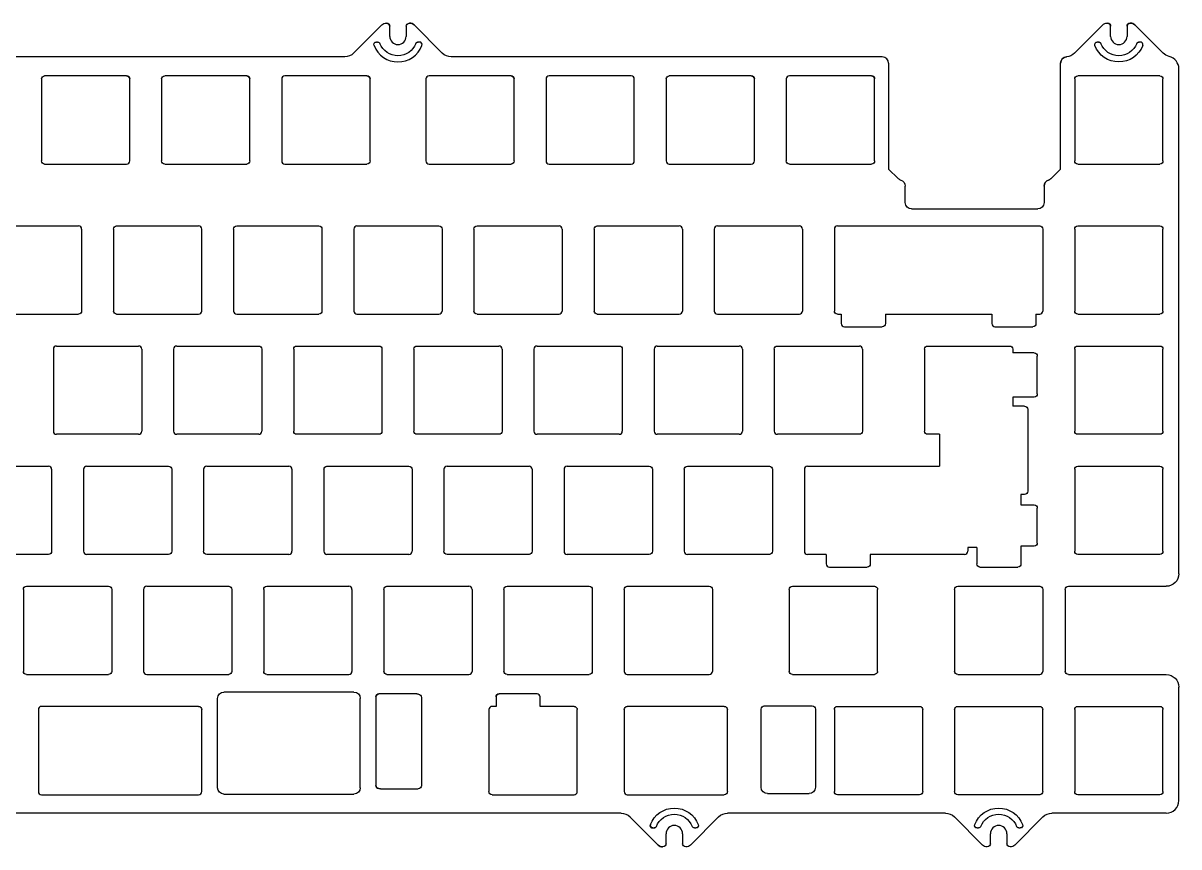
# Model space of a CAD drawing. Header units: millimetres. Extents: x 0 to 305, y -125 to 6.
# Drawn here: x 121.8 to 305, y -124.9 to 5.8 of the extents above; entities that cross this region are included whole.
import ezdxf

# ---------------------------------------------------------------- set-up
doc = ezdxf.new("R2010")
doc.units = ezdxf.units.MM
doc.header["$MEASUREMENT"] = 0

msp = doc.modelspace()

# ---------------------------------------------------------------- linework, layer by layer
at = {"color": 2, "true_color": 0xf1eb1f, "extrusion": (0, 0, -1)}
for p, q in [((179.36, 5.78, 0.5), (179.41, 5.78, 0.5)), ((183.01, 5.78, 0.5), (183.06, 5.78, 0.5)), ((293.66, 5.78, 0.5), (293.71, 5.78, 0.5)), ((178.65, 5.49, 0.5), (174.18, 1.01, 0.5)), ((179.91, 3.68, 0.5), (179.91, 5.28, 0.5)), ((188.23, 1.01, 0.5), (183.76, 5.49, 0.5)), ((292.95, 5.49, 0.5), (288.48, 1.01, 0.5)), ((177.9, 2.78, 0.5), (177.87, 2.78, 0.5)), ((177.99, 2.78, 0.5), (177.9, 2.78, 0.5)), ((184.63, 2.78, 0.5), (184.43, 2.78, 0.5)), ((292.17, 2.78, 0.5), (292.09, 2.78, 0.5)), ((292.29, 2.78, 0.5), (292.2, 2.78, 0.5)), ((298.93, 2.78, 0.5), (298.73, 2.78, 0.5)), ((286.28, -17.36, 0.5), (286.28, -0.56, 0.5)), ((143.73, -3.07, 0.5), (143.73, -16.07, 0.5)), ((157.73, -16.07, 0.5), (157.73, -3.07, 0.5)), ((176.28, -2.57, 0.5), (163.28, -2.57, 0.5)), ((176.78, -16.07, 0.5), (176.78, -3.07, 0.5)), ((185.64, -3.07, 0.5), (185.64, -16.07, 0.5)), ((199.14, -2.57, 0.5), (186.14, -2.57, 0.5)), ((199.64, -16.07, 0.5), (199.64, -3.07, 0.5)), ((204.69, -3.07, 0.5), (204.69, -16.07, 0.5)), ((223.74, -3.07, 0.5), (223.74, -16.07, 0.5)), ((237.74, -16.07, 0.5), (237.74, -3.07, 0.5)), ((242.79, -3.07, 0.5), (242.79, -16.07, 0.5)), ((256.29, -2.57, 0.5), (243.29, -2.57, 0.5)), ((288.51, -3.07, 0.5), (288.51, -16.07, 0.5)), ((125.18, -16.57, 0.5), (138.18, -16.57, 0.5)), ((144.23, -16.57, 0.5), (157.23, -16.57, 0.5)), ((163.28, -16.57, 0.5), (176.28, -16.57, 0.5)), ((186.14, -16.57, 0.5), (199.14, -16.57, 0.5)), ((284.78, -18.86, 0.5), (286.28, -17.36, 0.5)), ((289.01, -16.57, 0.5), (302.01, -16.57, 0.5)), ((261.65, -22.68, 0.5), (261.65, -20.07, 0.5)), ((283.65, -20.07, 0.5), (283.65, -22.68, 0.5)), ((262.65, -23.68, 0.5), (282.65, -23.68, 0.5)), ((117.56, -26.38, 0.5), (130.56, -26.38, 0.5)), ((136.11, -26.88, 0.5), (136.11, -39.88, 0.5)), ((150.11, -39.88, 0.5), (150.11, -26.88, 0.5)), ((155.16, -26.88, 0.5), (155.16, -39.88, 0.5)), ((155.66, -26.38, 0.5), (168.66, -26.38, 0.5)), ((169.16, -26.88, 0.5), (169.16, -39.88, 0.5)), ((174.21, -26.88, 0.5), (174.21, -39.88, 0.5)), ((174.71, -26.38, 0.5), (187.71, -26.38, 0.5)), ((188.21, -26.88, 0.5), (188.21, -39.88, 0.5)), ((193.26, -26.88, 0.5), (193.26, -39.88, 0.5)), ((207.26, -26.88, 0.5), (207.26, -39.88, 0.5)), ((231.36, -26.88, 0.5), (231.36, -39.88, 0.5)), ((231.86, -26.38, 0.5), (244.86, -26.38, 0.5)), ((288.51, -26.88, 0.5), (288.51, -39.88, 0.5)), ((174.71, -40.38, 0.5), (187.71, -40.38, 0.5)), ((193.76, -40.38, 0.5), (206.76, -40.38, 0.5)), ((231.86, -40.38, 0.5), (244.86, -40.38, 0.5)), ((251.49, -40.38, 0.5), (251.49, -41.88, 0.5)), ((258.49, -40.38, 0.5), (258.49, -41.88, 0.5)), ((251.99, -42.38, 0.5), (257.99, -42.38, 0.5)), ((275.87, -42.38, 0.5), (281.87, -42.38, 0.5)), ((184.23, -45.43, 0.5), (197.23, -45.43, 0.5)), ((222.33, -45.43, 0.5), (235.33, -45.43, 0.5)), ((265.2, -45.43, 0.5), (278.2, -45.43, 0.5)), ((289.01, -45.43, 0.5), (302.01, -45.43, 0.5)), ((140.58, -45.93, 0.5), (140.58, -58.93, 0.5)), ((145.63, -45.93, 0.5), (145.63, -58.93, 0.5)), ((159.63, -45.93, 0.5), (159.63, -58.93, 0.5)), ((178.68, -45.93, 0.5), (178.68, -58.93, 0.5)), ((197.73, -45.93, 0.5), (197.73, -58.93, 0.5)), ((216.78, -45.93, 0.5), (216.78, -58.93, 0.5)), ((235.83, -45.93, 0.5), (235.83, -58.93, 0.5)), ((240.88, -45.93, 0.5), (240.88, -58.93, 0.5)), ((264.7, -45.93, 0.5), (264.7, -58.93, 0.5)), ((278.7, -45.93, 0.5), (278.7, -46.52, 0.5)), ((282.08, -46.52, 0.5), (278.7, -46.52, 0.5)), ((282.58, -53.02, 0.5), (282.58, -47.02, 0.5)), ((278.7, -53.52, 0.5), (278.7, -54.96, 0.5)), ((280.58, -54.96, 0.5), (278.7, -54.96, 0.5)), ((140.08, -59.43, 0.5), (127.08, -59.43, 0.5)), ((178.18, -59.43, 0.5), (165.18, -59.43, 0.5)), ((197.23, -59.43, 0.5), (184.23, -59.43, 0.5)), ((216.28, -59.43, 0.5), (203.28, -59.43, 0.5)), ((267.08, -59.43, 0.5), (265.2, -59.43, 0.5)), ((267.08, -59.43, 0.5), (267.08, -64.48, 0.5)), ((126.3, -64.98, 0.5), (126.3, -77.98, 0.5)), ((131.35, -64.98, 0.5), (131.35, -77.98, 0.5)), ((131.85, -64.48, 0.5), (144.85, -64.48, 0.5)), ((150.4, -64.98, 0.5), (150.4, -77.98, 0.5)), ((188.5, -64.98, 0.5), (188.5, -77.98, 0.5)), ((189, -64.48, 0.5), (202, -64.48, 0.5)), ((221.55, -64.98, 0.5), (221.55, -77.98, 0.5)), ((227.1, -64.48, 0.5), (240.1, -64.48, 0.5)), ((245.65, -64.98, 0.5), (245.65, -77.98, 0.5)), ((279.99, -68.96, 0.5), (279.99, -70.62, 0.5)), ((280.58, -68.96, 0.5), (279.99, -68.96, 0.5)), ((279.99, -70.62, 0.5), (282.08, -70.62, 0.5)), ((125.8, -78.48, 0.5), (112.8, -78.48, 0.5)), ((182.95, -78.48, 0.5), (169.95, -78.48, 0.5)), ((202, -78.48, 0.5), (189, -78.48, 0.5)), ((240.1, -78.48, 0.5), (227.1, -78.48, 0.5)), ((271.55, -77.4, 0.5), (271.55, -77.98, 0.5)), ((272.99, -77.4, 0.5), (272.99, -79.98, 0.5)), ((279.99, -77.18, 0.5), (279.99, -79.98, 0.5)), ((302.01, -78.48, 0.5), (289.01, -78.48, 0.5)), ((121.82, -84.03, 0.5), (121.82, -97.03, 0.5)), ((122.32, -83.53, 0.5), (135.32, -83.53, 0.5)), ((135.82, -84.03, 0.5), (135.82, -97.03, 0.5)), ((140.87, -84.03, 0.5), (140.87, -97.03, 0.5)), ((141.37, -83.53, 0.5), (154.37, -83.53, 0.5)), ((154.87, -84.03, 0.5), (154.87, -97.03, 0.5)), ((159.92, -84.03, 0.5), (159.92, -97.03, 0.5)), ((173.92, -84.03, 0.5), (173.92, -97.03, 0.5)), ((179.47, -83.53, 0.5), (192.47, -83.53, 0.5)), ((192.97, -84.03, 0.5), (192.97, -97.03, 0.5)), ((198.02, -84.03, 0.5), (198.02, -97.03, 0.5)), ((198.52, -83.53, 0.5), (211.52, -83.53, 0.5)), ((217.07, -84.03, 0.5), (217.07, -97.03, 0.5)), ((217.57, -83.53, 0.5), (230.57, -83.53, 0.5)), ((231.07, -84.03, 0.5), (231.07, -97.03, 0.5)), ((243.26, -84.03, 0.5), (243.26, -97.03, 0.5)), ((243.76, -83.53, 0.5), (256.76, -83.53, 0.5)), ((269.96, -83.53, 0.5), (282.96, -83.53, 0.5)), ((287.01, -84.03, 0.5), (287.01, -97.03, 0.5)), ((122.32, -97.53, 0.5), (135.32, -97.53, 0.5)), ((141.37, -97.53, 0.5), (154.37, -97.53, 0.5)), ((217.57, -97.53, 0.5), (230.57, -97.53, 0.5)), ((203.26, -100.58, 0.5), (197.26, -100.58, 0.5)), ((305.03, -117.51, 0.5), (305.03, -99.53, 0.5)), ((203.76, -102.58, 0.5), (203.76, -101.08, 0.5)), ((209.14, -102.58, 0.5), (203.76, -102.58, 0.5)), ((232.95, -102.58, 0.5), (217.57, -102.58, 0.5)), ((289.01, -102.58, 0.5), (302.01, -102.58, 0.5)), ((209.64, -116.08, 0.5), (209.64, -103.08, 0.5)), ((217.07, -103.08, 0.5), (217.07, -116.08, 0.5)), ((233.45, -116.08, 0.5), (233.45, -103.08, 0.5)), ((247.41, -103.01, 0.5), (247.41, -115.41, 0.5)), ((250.41, -103.08, 0.5), (250.41, -116.08, 0.5)), ((264.41, -116.08, 0.5), (264.41, -103.08, 0.5)), ((269.46, -103.08, 0.5), (269.46, -116.08, 0.5)), ((288.51, -103.08, 0.5), (288.51, -116.08, 0.5)), ((302.51, -116.08, 0.5), (302.51, -103.08, 0.5)), ((178.43, -115.66, 0.5), (184.43, -115.66, 0.5)), ((196.14, -116.58, 0.5), (209.14, -116.58, 0.5)), ((217.57, -116.58, 0.5), (232.95, -116.58, 0.5)), ((239.8, -116.41, 0.5), (246.41, -116.41, 0.5)), ((268.02, -119.51, 0.5), (233.47, -119.51, 0.5)), ((279.01, -124.56, 0.5), (283.48, -120.09, 0.5)), ((303.03, -119.51, 0.5), (284.9, -119.51, 0.5)), ((221.61, -121.86, 0.5), (221.81, -121.86, 0.5)), ((228.25, -121.86, 0.5), (228.33, -121.86, 0.5)), ((228.33, -121.86, 0.5), (228.37, -121.86, 0.5)), ((277.76, -122.76, 0.5), (277.76, -124.36, 0.5)), ((279.68, -121.86, 0.5), (279.76, -121.86, 0.5)), ((223.23, -124.86, 0.5), (223.18, -124.86, 0.5)), ((226.88, -124.86, 0.5), (226.83, -124.86, 0.5)), ((274.66, -124.86, 0.5), (274.61, -124.86, 0.5)), ((278.31, -124.86, 0.5), (278.26, -124.86, 0.5))]:
    msp.add_line(p, q, dxfattribs=at)
at = {"color": 2, "true_color": 0xf1eb1f, "extrusion": (1.61143e-16, 1, -7.77156e-16)}
msp.add_line((297.31, 5.78, 0.5), (297.36, 5.78, 0.5), dxfattribs=at)
at = {"color": 2, "true_color": 0xf1eb1f, "extrusion": (-1, 1.61143e-16, 5.99035e-16)}
for p, q in [((182.51, 5.28, 0.5), (182.51, 3.68, 0.5)), ((296.81, 5.28, 0.5), (296.81, 3.68, 0.5))]:
    msp.add_line(p, q, dxfattribs=at)
at = {"color": 2, "true_color": 0xf1eb1f, "extrusion": (1, -1.61143e-16, -5.99035e-16)}
msp.add_line((294.21, 3.68, 0.5), (294.21, 5.28, 0.5), dxfattribs=at)
at = {"color": 2, "true_color": 0xf1eb1f, "extrusion": (0.707107, 0.707107, 6.63358e-15)}
msp.add_line((302.53, 1.01, 0.5), (298.06, 5.49, 0.5), dxfattribs=at)
at = {"color": 2, "true_color": 0xf1eb1f, "extrusion": (-4.92105e-11, -1, -3.16136e-14)}
msp.add_line((177.87, 2.78, 0.5), (177.79, 2.78, 0.5), dxfattribs=at)
at = {"color": 2, "true_color": 0xf1eb1f, "extrusion": (5.67806e-11, -1, -4.32987e-15)}
msp.add_line((292.2, 2.78, 0.5), (292.17, 2.78, 0.5), dxfattribs=at)
at = {"color": 2, "true_color": 0xf1eb1f, "extrusion": (3.79335e-31, 1, 0)}
for p, q in [((172.77, 0.43, 0.5), (109.64, 0.43, 0.5)), ((258.01, 0.43, 0.5), (189.65, 0.43, 0.5)), ((243.29, -16.57, 0.5), (256.29, -16.57, 0.5)), ((117.56, -40.38, 0.5), (130.56, -40.38, 0.5)), ((136.61, -40.38, 0.5), (149.61, -40.38, 0.5)), ((155.66, -40.38, 0.5), (168.66, -40.38, 0.5)), ((212.81, -40.38, 0.5), (225.81, -40.38, 0.5)), ((250.91, -40.38, 0.5), (251.49, -40.38, 0.5)), ((258.49, -40.38, 0.5), (275.37, -40.38, 0.5)), ((282.37, -40.38, 0.5), (282.96, -40.38, 0.5)), ((289.01, -40.38, 0.5), (302.01, -40.38, 0.5)), ((282.08, -53.52, 0.5), (278.7, -53.52, 0.5)), ((159.13, -59.43, 0.5), (146.13, -59.43, 0.5)), ((235.33, -59.43, 0.5), (222.33, -59.43, 0.5)), ((254.38, -59.43, 0.5), (241.38, -59.43, 0.5)), ((302.01, -59.43, 0.5), (289.01, -59.43, 0.5)), ((144.85, -78.48, 0.5), (131.85, -78.48, 0.5)), ((163.9, -78.48, 0.5), (150.9, -78.48, 0.5)), ((221.05, -78.48, 0.5), (208.05, -78.48, 0.5)), ((249.11, -78.48, 0.5), (246.15, -78.48, 0.5)), ((271.05, -78.48, 0.5), (256.11, -78.48, 0.5)), ((272.99, -77.4, 0.5), (271.55, -77.4, 0.5)), ((282.08, -77.18, 0.5), (279.99, -77.18, 0.5)), ((249.61, -80.48, 0.5), (255.61, -80.48, 0.5)), ((273.49, -80.48, 0.5), (279.49, -80.48, 0.5)), ((160.42, -97.53, 0.5), (173.42, -97.53, 0.5)), ((179.47, -97.53, 0.5), (192.47, -97.53, 0.5)), ((198.52, -97.53, 0.5), (211.52, -97.53, 0.5)), ((243.76, -97.53, 0.5), (256.76, -97.53, 0.5)), ((269.96, -97.53, 0.5), (282.96, -97.53, 0.5)), ((287.51, -97.53, 0.5), (303.03, -97.53, 0.5)), ((153.61, -116.49, 0.5), (174.23, -116.49, 0.5)), ((263.91, -116.58, 0.5), (250.91, -116.58, 0.5)), ((282.96, -116.58, 0.5), (269.96, -116.58, 0.5)), ((302.01, -116.58, 0.5), (289.01, -116.58, 0.5))]:
    msp.add_line(p, q, dxfattribs=at)
at = {"color": 2, "true_color": 0xf1eb1f, "extrusion": (1, -3.79335e-31, 0)}
for p, q in [((259.01, -0.57, 0.5), (259.01, -17.36, 0.5)), ((305.03, -81.53, 0.5), (305.03, -1.47, 0.5)), ((124.68, -3.07, 0.5), (124.68, -16.07, 0.5)), ((162.78, -3.07, 0.5), (162.78, -16.07, 0.5)), ((212.31, -26.88, 0.5), (212.31, -39.88, 0.5)), ((250.41, -26.88, 0.5), (250.41, -39.88, 0.5)), ((275.37, -40.38, 0.5), (275.37, -41.88, 0.5)), ((126.58, -45.93, 0.5), (126.58, -58.93, 0.5)), ((164.68, -45.93, 0.5), (164.68, -58.93, 0.5)), ((183.73, -45.93, 0.5), (183.73, -58.93, 0.5)), ((202.78, -45.93, 0.5), (202.78, -58.93, 0.5)), ((221.83, -45.93, 0.5), (221.83, -58.93, 0.5)), ((288.51, -45.93, 0.5), (288.51, -58.93, 0.5)), ((169.45, -64.98, 0.5), (169.45, -77.98, 0.5)), ((207.55, -64.98, 0.5), (207.55, -77.98, 0.5)), ((226.6, -64.98, 0.5), (226.6, -77.98, 0.5)), ((288.51, -64.98, 0.5), (288.51, -77.98, 0.5)), ((249.11, -78.48, 0.5), (249.11, -79.98, 0.5)), ((178.97, -84.03, 0.5), (178.97, -97.03, 0.5)), ((269.46, -84.03, 0.5), (269.46, -97.03, 0.5)), ((152.61, -115.49, 0.5), (152.61, -101.31, 0.5)), ((238.8, -115.41, 0.5), (238.8, -103.01, 0.5))]:
    msp.add_line(p, q, dxfattribs=at)
at = {"color": 2, "true_color": 0xf1eb1f, "extrusion": (-3.79335e-31, -1, 0)}
for p, q in [((138.18, -2.57, 0.5), (125.18, -2.57, 0.5)), ((157.23, -2.57, 0.5), (144.23, -2.57, 0.5)), ((218.19, -2.57, 0.5), (205.19, -2.57, 0.5)), ((237.24, -2.57, 0.5), (224.24, -2.57, 0.5)), ((302.01, -2.57, 0.5), (289.01, -2.57, 0.5)), ((136.61, -26.38, 0.5), (149.61, -26.38, 0.5)), ((193.76, -26.38, 0.5), (206.76, -26.38, 0.5)), ((212.81, -26.38, 0.5), (225.81, -26.38, 0.5)), ((250.91, -26.38, 0.5), (282.96, -26.38, 0.5)), ((289.01, -26.38, 0.5), (302.01, -26.38, 0.5)), ((127.08, -45.43, 0.5), (140.08, -45.43, 0.5)), ((146.13, -45.43, 0.5), (159.13, -45.43, 0.5)), ((165.18, -45.43, 0.5), (178.18, -45.43, 0.5)), ((203.28, -45.43, 0.5), (216.28, -45.43, 0.5)), ((241.38, -45.43, 0.5), (254.38, -45.43, 0.5)), ((112.8, -64.48, 0.5), (125.8, -64.48, 0.5)), ((150.9, -64.48, 0.5), (163.9, -64.48, 0.5)), ((169.95, -64.48, 0.5), (182.95, -64.48, 0.5)), ((208.05, -64.48, 0.5), (221.05, -64.48, 0.5)), ((246.15, -64.48, 0.5), (267.08, -64.48, 0.5)), ((289.01, -64.48, 0.5), (302.01, -64.48, 0.5)), ((160.42, -83.53, 0.5), (173.42, -83.53, 0.5)), ((287.51, -83.53, 0.5), (303.03, -83.53, 0.5)), ((174.23, -100.31, 0.5), (153.61, -100.31, 0.5)), ((250.91, -102.58, 0.5), (263.91, -102.58, 0.5)), ((269.96, -102.58, 0.5), (282.96, -102.58, 0.5)), ((216.59, -119.51, 0.5), (45.35, -119.51, 0.5))]:
    msp.add_line(p, q, dxfattribs=at)
at = {"color": 2, "true_color": 0xf1eb1f, "extrusion": (-1, 3.79335e-31, 0)}
for p, q in [((138.68, -16.07, 0.5), (138.68, -3.07, 0.5)), ((218.69, -16.07, 0.5), (218.69, -3.07, 0.5)), ((256.79, -16.07, 0.5), (256.79, -3.07, 0.5)), ((302.51, -16.07, 0.5), (302.51, -3.07, 0.5)), ((131.06, -26.88, 0.5), (131.06, -39.88, 0.5)), ((226.31, -26.88, 0.5), (226.31, -39.88, 0.5)), ((245.36, -26.88, 0.5), (245.36, -39.88, 0.5)), ((283.46, -26.88, 0.5), (283.46, -39.88, 0.5)), ((302.51, -39.88, 0.5), (302.51, -26.88, 0.5)), ((282.37, -40.38, 0.5), (282.37, -41.88, 0.5)), ((254.88, -45.93, 0.5), (254.88, -58.93, 0.5)), ((302.51, -58.93, 0.5), (302.51, -45.93, 0.5)), ((281.08, -55.46, 0.5), (281.08, -68.46, 0.5)), ((145.35, -64.98, 0.5), (145.35, -77.98, 0.5)), ((164.4, -64.98, 0.5), (164.4, -77.98, 0.5)), ((183.45, -64.98, 0.5), (183.45, -77.98, 0.5)), ((202.5, -64.98, 0.5), (202.5, -77.98, 0.5)), ((240.6, -64.98, 0.5), (240.6, -77.98, 0.5)), ((302.51, -77.98, 0.5), (302.51, -64.98, 0.5)), ((282.58, -76.68, 0.5), (282.58, -71.12, 0.5)), ((256.11, -78.48, 0.5), (256.11, -79.98, 0.5)), ((212.02, -84.03, 0.5), (212.02, -97.03, 0.5)), ((257.26, -97.03, 0.5), (257.26, -84.03, 0.5)), ((283.46, -84.03, 0.5), (283.46, -97.03, 0.5)), ((175.23, -115.49, 0.5), (175.23, -101.31, 0.5)), ((184.93, -101.16, 0.5), (184.93, -115.16, 0.5)), ((283.46, -116.08, 0.5), (283.46, -103.08, 0.5))]:
    msp.add_line(p, q, dxfattribs=at)
at = {"color": 2, "true_color": 0xf1eb1f, "extrusion": (2.73286e-15, 1, 0)}
for p, q in [((205.19, -16.57, 0.5), (218.19, -16.57, 0.5)), ((224.24, -16.57, 0.5), (237.24, -16.57, 0.5))]:
    msp.add_line(p, q, dxfattribs=at)
at = {"color": 2, "true_color": 0xf1eb1f, "extrusion": (0.707107, 0.707107, 0)}
msp.add_line((259.01, -17.36, 0.5), (260.51, -18.86, 0.5), dxfattribs=at)
at = {"color": 2, "true_color": 0xf1eb1f, "extrusion": (1.23192e-32, -1, 0)}
for p, q in [((184.2, -100.58, 0.5), (178.2, -100.58, 0.5)), ((149.61, -102.58, 0.5), (124.7, -102.58, 0.5)), ((196.76, -102.58, 0.5), (196.14, -102.58, 0.5)), ((239.3, -102.51, 0.5), (246.91, -102.51, 0.5))]:
    msp.add_line(p, q, dxfattribs=at)
at = {"color": 2, "true_color": 0xf1eb1f, "extrusion": (1, 1.23192e-32, 0)}
for p, q in [((177.7, -101.08, 0.5), (177.7, -115.08, 0.5)), ((196.76, -101.08, 0.5), (196.76, -102.58, 0.5)), ((124.2, -103.08, 0.5), (124.2, -116.08, 0.5)), ((195.64, -103.08, 0.5), (195.64, -116.08, 0.5))]:
    msp.add_line(p, q, dxfattribs=at)
at = {"color": 2, "true_color": 0xf1eb1f, "extrusion": (-1, -1.23192e-32, 0)}
msp.add_line((150.11, -116.08, 0.5), (150.11, -103.08, 0.5), dxfattribs=at)
at = {"color": 2, "true_color": 0xf1eb1f, "extrusion": (-1.23192e-32, 1, 0)}
msp.add_line((124.7, -116.58, 0.5), (149.61, -116.58, 0.5), dxfattribs=at)
at = {"color": 2, "true_color": 0xf1eb1f, "extrusion": (-0.707107, -0.707107, 8.58752e-15)}
for p, q in [((218, -120.09, 0.5), (222.47, -124.56, 0.5)), ((269.43, -120.09, 0.5), (273.9, -124.56, 0.5))]:
    msp.add_line(p, q, dxfattribs=at)
at = {"color": 2, "true_color": 0xf1eb1f, "extrusion": (0.707107, -0.707107, -7.59233e-15)}
msp.add_line((227.58, -124.56, 0.5), (232.05, -120.09, 0.5), dxfattribs=at)
at = {"color": 2, "true_color": 0xf1eb1f, "extrusion": (1, -3.86784e-17, -6.06806e-16)}
for p, q in [((223.73, -124.36, 0.5), (223.73, -122.76, 0.5)), ((275.16, -124.36, 0.5), (275.16, -122.76, 0.5))]:
    msp.add_line(p, q, dxfattribs=at)
at = {"color": 2, "true_color": 0xf1eb1f, "extrusion": (-1, 3.86784e-17, 6.06806e-16)}
msp.add_line((226.33, -122.76, 0.5), (226.33, -124.36, 0.5), dxfattribs=at)
at = {"color": 2, "true_color": 0xf1eb1f, "extrusion": (4.92104e-11, 1, -3.3171e-14)}
for p, q in [((228.37, -121.86, 0.5), (228.45, -121.86, 0.5)), ((279.8, -121.86, 0.5), (279.88, -121.86, 0.5))]:
    msp.add_line(p, q, dxfattribs=at)
at = {"color": 2, "true_color": 0xf1eb1f, "extrusion": (-4.54246e-11, 1, -5.88732e-15)}
msp.add_line((273.04, -121.86, 0.5), (273.24, -121.86, 0.5), dxfattribs=at)
at = {"color": 2, "true_color": 0xf1eb1f, "extrusion": (-5.67807e-11, 1, -5.88732e-15)}
msp.add_line((279.76, -121.86, 0.5), (279.8, -121.86, 0.5), dxfattribs=at)
at = {"color": 2, "true_color": 0xf1eb1f, "extrusion": (-5.99035e-16, -7.77156e-16, -1)}
for centre, radius, start, end in [((-179.36, 4.78, -0.5), 1, 45, 90), ((-179.41, 5.28, -0.5), 0.5, 90, 180), ((-183.01, 5.28, -0.5), 0.5, 0, 90), ((-183.06, 4.78, -0.5), 1, 90, 135), ((-293.66, 4.78, -0.5), 1, 45, 90), ((-293.71, 5.28, -0.5), 0.5, 90, 180), ((-297.31, 5.28, -0.5), 0.5, 0, 90), ((-297.36, 4.78, -0.5), 1, 90, 135), ((-177.79, 2.38, -0.5), 0.4, 339.1946, 90), ((-177.99, 2.38, -0.5), 0.4, 90, 158.0312), ((-181.21, 3.68, -0.5), 3.07, 201.9688, 338.0312), ((-184.43, 2.38, -0.5), 0.4, 21.9688, 90), ((-292.09, 2.38, -0.5), 0.4, 339.1946, 90), ((-295.51, 3.68, -0.5), 4.06, 200.8054, 339.1946), ((-292.29, 2.38, -0.5), 0.4, 90, 158.0312), ((-295.51, 3.68, -0.5), 3.07, 201.9688, 338.0312), ((-298.73, 2.38, -0.5), 0.4, 21.9688, 90), ((-172.77, 2.43, -0.5), 2, 225, 270), ((-189.65, 2.43, -0.5), 2, 270, 315), ((-287.07, 2.43, -0.5), 2, 225, 265.875), ((-303.95, 2.43, -0.5), 2, 283.2279, 315)]:
    msp.add_arc(centre, radius, start, end, dxfattribs=at)
at = {"color": 2, "true_color": 0xf1eb1f}
for centre, radius, start, end in [((179.41, 5.28, 0.5), 0.5, 0, 90), ((183.06, 4.78, 0.5), 1, 45, 90), ((293.71, 5.28, 0.5), 0.5, 0, 90), ((297.31, 5.28, 0.5), 0.5, 90, 180), ((297.36, 4.78, 0.5), 1, 45, 90), ((181.21, 3.68, 0.5), 1.3, 180, 0), ((295.51, 3.68, 0.5), 1.3, 180, 0), ((181.21, 3.68, 0.5), 4.06, 200.8054, 339.1946), ((184.43, 2.38, 0.5), 0.4, 90, 158.0312), ((184.63, 2.38, 0.5), 0.4, 339.1946, 90), ((292.29, 2.38, 0.5), 0.4, 21.9688, 90), ((298.73, 2.38, 0.5), 0.4, 90, 158.0312), ((298.93, 2.38, 0.5), 0.4, 339.1946, 90), ((258.01, -0.57, 0.5), 1, 0, 90), ((287.28, -0.56, 0.5), 1, 94.125, 180), ((303.03, -1.47, 0.5), 2, 0, 76.7721), ((138.18, -3.07, 0.5), 0.5, 0, 90), ((157.23, -3.07, 0.5), 0.5, 0, 90), ((163.28, -3.07, 0.5), 0.5, 90, 180), ((176.28, -3.07, 0.5), 0.5, 0, 90), ((186.14, -3.07, 0.5), 0.5, 90, 180), ((199.14, -3.07, 0.5), 0.5, 0, 90), ((205.19, -3.07, 0.5), 0.5, 90, 180), ((218.19, -3.07, 0.5), 0.5, 0, 90), ((237.24, -3.07, 0.5), 0.5, 0, 90), ((243.29, -3.07, 0.5), 0.5, 90, 180), ((256.29, -3.07, 0.5), 0.5, 0, 90), ((138.18, -16.07, 0.5), 0.5, 270, 0), ((163.28, -16.07, 0.5), 0.5, 180, 270), ((186.14, -16.07, 0.5), 0.5, 180, 270), ((205.19, -16.07, 0.5), 0.5, 180, 270), ((218.19, -16.07, 0.5), 0.5, 270, 0), ((224.24, -16.07, 0.5), 0.5, 180, 270), ((237.24, -16.07, 0.5), 0.5, 270, 0), ((261.22, -18.15, 0.5), 1, 225, 253.4486), ((284.65, -20.07, 0.5), 1, 106.5663, 180), ((284.08, -18.15, 0.5), 1, 286.5663, 315), ((130.56, -26.88, 0.5), 0.5, 0, 90), ((149.61, -26.88, 0.5), 0.5, 0, 90), ((174.71, -26.88, 0.5), 0.5, 90, 180), ((206.76, -26.88, 0.5), 0.5, 0, 90), ((225.81, -26.88, 0.5), 0.5, 0, 90), ((231.86, -26.88, 0.5), 0.5, 90, 180), ((244.86, -26.88, 0.5), 0.5, 0, 90), ((250.91, -26.88, 0.5), 0.5, 90, 180), ((149.61, -39.88, 0.5), 0.5, 270, 0), ((155.66, -39.88, 0.5), 0.5, 180, 270), ((174.71, -39.88, 0.5), 0.5, 180, 270), ((187.71, -39.88, 0.5), 0.5, 270, 0), ((206.76, -39.88, 0.5), 0.5, 270, 0), ((225.81, -39.88, 0.5), 0.5, 270, 0), ((231.86, -39.88, 0.5), 0.5, 180, 270), ((244.86, -39.88, 0.5), 0.5, 270, 0), ((282.96, -39.88, 0.5), 0.5, 270, 0), ((251.99, -41.88, 0.5), 0.5, 180, 270), ((275.87, -41.88, 0.5), 0.5, 180, 270), ((127.08, -45.93, 0.5), 0.5, 90, 180), ((140.08, -45.93, 0.5), 0.5, 0, 90), ((146.13, -45.93, 0.5), 0.5, 90, 180), ((197.23, -45.93, 0.5), 0.5, 0, 90), ((203.28, -45.93, 0.5), 0.5, 90, 180), ((222.33, -45.93, 0.5), 0.5, 90, 180), ((235.33, -45.93, 0.5), 0.5, 0, 90), ((254.38, -45.93, 0.5), 0.5, 0, 90), ((127.08, -58.93, 0.5), 0.5, 180, 270), ((140.08, -58.93, 0.5), 0.5, 270, 0), ((146.13, -58.93, 0.5), 0.5, 180, 270), ((159.13, -58.93, 0.5), 0.5, 270, 0), ((203.28, -58.93, 0.5), 0.5, 180, 270), ((216.28, -58.93, 0.5), 0.5, 270, 0), ((222.33, -58.93, 0.5), 0.5, 180, 270), ((235.33, -58.93, 0.5), 0.5, 270, 0), ((241.38, -58.93, 0.5), 0.5, 180, 270), ((125.8, -64.98, 0.5), 0.5, 0, 90), ((131.85, -64.98, 0.5), 0.5, 90, 180), ((150.9, -64.98, 0.5), 0.5, 90, 180), ((163.9, -64.98, 0.5), 0.5, 0, 90), ((189, -64.98, 0.5), 0.5, 90, 180), ((202, -64.98, 0.5), 0.5, 0, 90), ((208.05, -64.98, 0.5), 0.5, 90, 180), ((246.15, -64.98, 0.5), 0.5, 90, 180), ((131.85, -77.98, 0.5), 0.5, 180, 270), ((163.9, -77.98, 0.5), 0.5, 270, 0), ((169.95, -77.98, 0.5), 0.5, 180, 270), ((182.95, -77.98, 0.5), 0.5, 270, 0), ((208.05, -77.98, 0.5), 0.5, 180, 270), ((227.1, -77.98, 0.5), 0.5, 180, 270), ((246.15, -77.98, 0.5), 0.5, 180, 270), ((271.05, -77.98, 0.5), 0.5, 270, 0), ((249.61, -79.98, 0.5), 0.5, 180, 270), ((141.37, -84.03, 0.5), 0.5, 90, 180), ((173.42, -84.03, 0.5), 0.5, 0, 90), ((192.47, -84.03, 0.5), 0.5, 0, 90), ((141.37, -97.03, 0.5), 0.5, 180, 270), ((173.42, -97.03, 0.5), 0.5, 270, 0), ((192.47, -97.03, 0.5), 0.5, 270, 0), ((217.57, -97.03, 0.5), 0.5, 180, 270), ((230.57, -97.03, 0.5), 0.5, 270, 0), ((282.96, -97.03, 0.5), 0.5, 270, 0), ((178.2, -101.08, 0.5), 0.5, 90, 180), ((197.26, -101.08, 0.5), 0.5, 90, 180), ((203.26, -101.08, 0.5), 0.5, 0, 90), ((124.7, -103.08, 0.5), 0.5, 90, 180), ((196.14, -103.08, 0.5), 0.5, 90, 180), ((178.2, -115.08, 0.5), 0.5, 180, 265.7151), ((124.7, -116.08, 0.5), 0.5, 180, 270), ((149.61, -116.08, 0.5), 0.5, 270, 0), ((209.14, -116.08, 0.5), 0.5, 270, 0), ((217.57, -116.08, 0.5), 0.5, 180, 270), ((303.03, -117.51, 0.5), 2, 270, 0), ((221.61, -121.46, 0.5), 0.4, 159.1946, 270), ((221.81, -121.46, 0.5), 0.4, 270, 338.0312), ((225.03, -122.76, 0.5), 1.3, 0, 180), ((276.46, -122.76, 0.5), 1.3, 0, 180), ((223.18, -123.86, 0.5), 1, 225, 270)]:
    msp.add_arc(centre, radius, start, end, dxfattribs=at)
at = {"color": 2, "true_color": 0xf1eb1f, "extrusion": (0, 0, -1)}
for centre, radius, start, end in [((-287.28, -0.56, -0.5), 1, 360, 85.875), ((-125.18, -3.07, -0.5), 0.5, 0, 90), ((-138.18, -3.07, -0.5), 0.5, 90, 180), ((-144.23, -3.07, -0.5), 0.5, 0, 90), ((-157.23, -3.07, -0.5), 0.5, 90, 180), ((-176.28, -3.07, -0.5), 0.5, 90, 180), ((-199.14, -3.07, -0.5), 0.5, 90, 180), ((-224.24, -3.07, -0.5), 0.5, 0, 90), ((-237.24, -3.07, -0.5), 0.5, 90, 180), ((-256.29, -3.07, -0.5), 0.5, 90, 180), ((-289.01, -3.07, -0.5), 0.5, 0, 90), ((-302.01, -3.07, -0.5), 0.5, 90, 180), ((-125.18, -16.07, -0.5), 0.5, 270, 0), ((-144.23, -16.07, -0.5), 0.5, 270, 0), ((-157.23, -16.07, -0.5), 0.5, 180, 270), ((-176.28, -16.07, -0.5), 0.5, 180, 270), ((-199.14, -16.07, -0.5), 0.5, 180, 270), ((-243.29, -16.07, -0.5), 0.5, 270, 0), ((-256.29, -16.07, -0.5), 0.5, 180, 270), ((-289.01, -16.07, -0.5), 0.5, 270, 0), ((-302.01, -16.07, -0.5), 0.5, 180, 270), ((-260.65, -20.07, -0.5), 1, 106.5514, 180), ((-284.65, -20.07, -0.5), 1, 0, 73.4337), ((-284.08, -18.15, -0.5), 1, 225, 253.4337), ((-262.65, -22.68, -0.5), 1, 270, 0), ((-282.65, -22.68, -0.5), 1, 180, 270), ((-136.61, -26.88, -0.5), 0.5, 0, 90), ((-155.66, -26.88, -0.5), 0.5, 0, 90), ((-168.66, -26.88, -0.5), 0.5, 90, 180), ((-187.71, -26.88, -0.5), 0.5, 90, 180), ((-193.76, -26.88, -0.5), 0.5, 0, 90), ((-212.81, -26.88, -0.5), 0.5, 0, 90), ((-282.96, -26.88, -0.5), 0.5, 90, 180), ((-289.01, -26.88, -0.5), 0.5, 0, 90), ((-302.01, -26.88, -0.5), 0.5, 90, 180), ((-130.56, -39.88, -0.5), 0.5, 180, 270), ((-136.61, -39.88, -0.5), 0.5, 270, 0), ((-168.66, -39.88, -0.5), 0.5, 180, 270), ((-193.76, -39.88, -0.5), 0.5, 270, 0), ((-212.81, -39.88, -0.5), 0.5, 270, 0), ((-250.91, -39.88, -0.5), 0.5, 270, 0), ((-289.01, -39.88, -0.5), 0.5, 270, 0), ((-302.01, -39.88, -0.5), 0.5, 180, 270), ((-257.99, -41.88, -0.5), 0.5, 180, 270), ((-281.87, -41.88, -0.5), 0.5, 180, 270), ((-159.13, -45.93, -0.5), 0.5, 90, 180), ((-165.18, -45.93, -0.5), 0.5, 0, 90), ((-178.18, -45.93, -0.5), 0.5, 90, 180), ((-184.23, -45.93, -0.5), 0.5, 0, 90), ((-216.28, -45.93, -0.5), 0.5, 90, 180), ((-241.38, -45.93, -0.5), 0.5, 0, 90), ((-265.2, -45.93, -0.5), 0.5, 0, 90), ((-278.2, -45.93, -0.5), 0.5, 90, 180), ((-289.01, -45.93, -0.5), 0.5, 0, 90), ((-302.01, -45.93, -0.5), 0.5, 90, 180), ((-282.08, -47.02, -0.5), 0.5, 90, 180), ((-282.08, -53.02, -0.5), 0.5, 180, 270), ((-280.58, -55.46, -0.5), 0.5, 90, 180), ((-165.18, -58.93, -0.5), 0.5, 270, 0), ((-178.18, -58.93, -0.5), 0.5, 180, 270), ((-184.23, -58.93, -0.5), 0.5, 270, 0), ((-197.23, -58.93, -0.5), 0.5, 180, 270), ((-254.38, -58.93, -0.5), 0.5, 180, 270), ((-265.2, -58.93, -0.5), 0.5, 270, 0), ((-289.01, -58.93, -0.5), 0.5, 270, 0), ((-302.01, -58.93, -0.5), 0.5, 180, 270), ((-144.85, -64.98, -0.5), 0.5, 90, 180), ((-169.95, -64.98, -0.5), 0.5, 0, 90), ((-182.95, -64.98, -0.5), 0.5, 90, 180), ((-221.05, -64.98, -0.5), 0.5, 90, 180), ((-227.1, -64.98, -0.5), 0.5, 0, 90), ((-240.1, -64.98, -0.5), 0.5, 90, 180), ((-289.01, -64.98, -0.5), 0.5, 0, 90), ((-302.01, -64.98, -0.5), 0.5, 90, 180), ((-280.58, -68.46, -0.5), 0.5, 180, 270), ((-282.08, -71.12, -0.5), 0.5, 90, 180), ((-282.08, -76.68, -0.5), 0.5, 180, 270), ((-125.8, -77.98, -0.5), 0.5, 180, 270), ((-144.85, -77.98, -0.5), 0.5, 180, 270), ((-150.9, -77.98, -0.5), 0.5, 270, 0), ((-189, -77.98, -0.5), 0.5, 270, 0), ((-202, -77.98, -0.5), 0.5, 180, 270), ((-221.05, -77.98, -0.5), 0.5, 180, 270), ((-240.1, -77.98, -0.5), 0.5, 180, 270), ((-289.01, -77.98, -0.5), 0.5, 270, 0), ((-302.01, -77.98, -0.5), 0.5, 180, 270), ((-255.61, -79.98, -0.5), 0.5, 180, 270), ((-273.49, -79.98, -0.5), 0.5, 270, 0), ((-279.49, -79.98, -0.5), 0.5, 180, 270), ((-303.03, -81.53, -0.5), 2, 180, 270), ((-122.32, -84.03, -0.5), 0.5, 0, 90), ((-135.32, -84.03, -0.5), 0.5, 90, 180), ((-154.37, -84.03, -0.5), 0.5, 90, 180), ((-160.42, -84.03, -0.5), 0.5, 0, 90), ((-179.47, -84.03, -0.5), 0.5, 0, 90), ((-198.52, -84.03, -0.5), 0.5, 0, 90), ((-211.52, -84.03, -0.5), 0.5, 90, 180), ((-217.57, -84.03, -0.5), 0.5, 0, 90), ((-230.57, -84.03, -0.5), 0.5, 90, 180), ((-243.76, -84.03, -0.5), 0.5, 0, 90), ((-256.76, -84.03, -0.5), 0.5, 90, 180), ((-269.96, -84.03, -0.5), 0.5, 0, 90), ((-282.96, -84.03, -0.5), 0.5, 90, 180), ((-287.51, -84.03, -0.5), 0.5, 0, 90), ((-122.32, -97.03, -0.5), 0.5, 270, 0), ((-135.32, -97.03, -0.5), 0.5, 180, 270), ((-154.37, -97.03, -0.5), 0.5, 180, 270), ((-160.42, -97.03, -0.5), 0.5, 270, 0), ((-179.47, -97.03, -0.5), 0.5, 270, 0), ((-198.52, -97.03, -0.5), 0.5, 270, 0), ((-211.52, -97.03, -0.5), 0.5, 180, 270), ((-243.76, -97.03, -0.5), 0.5, 270, 0), ((-256.76, -97.03, -0.5), 0.5, 180, 270), ((-269.96, -97.03, -0.5), 0.5, 270, 0), ((-287.51, -97.03, -0.5), 0.5, 270, 0), ((-303.03, -99.53, -0.5), 2, 90, 180), ((-153.61, -101.31, -0.5), 1, 0, 90), ((-174.23, -101.31, -0.5), 1, 90, 180), ((-178.2, -101.08, -0.5), 0.5, 0, 90), ((-184.2, -101.08, -0.5), 0.5, 90, 122.7324), ((-184.43, -101.16, -0.5), 0.5, 94.2849, 180), ((-197.26, -101.08, -0.5), 0.5, 0, 90), ((-149.61, -103.08, -0.5), 0.5, 90, 180), ((-209.14, -103.08, -0.5), 0.5, 90, 180), ((-217.57, -103.08, -0.5), 0.5, 0, 90), ((-232.95, -103.08, -0.5), 0.5, 90, 180), ((-239.3, -103.01, -0.5), 0.5, 0, 90), ((-246.91, -103.01, -0.5), 0.5, 90, 180), ((-250.91, -103.08, -0.5), 0.5, 0, 90), ((-263.91, -103.08, -0.5), 0.5, 90, 180), ((-269.96, -103.08, -0.5), 0.5, 0, 90), ((-282.96, -103.08, -0.5), 0.5, 90, 180), ((-289.01, -103.08, -0.5), 0.5, 0, 90), ((-302.01, -103.08, -0.5), 0.5, 90, 180), ((-178.2, -115.08, -0.5), 0.5, 274.2849, 0), ((-184.43, -115.16, -0.5), 0.5, 180, 270), ((-239.8, -115.41, -0.5), 1, 270, 0), ((-246.41, -115.41, -0.5), 1, 180, 270), ((-153.61, -115.49, -0.5), 1, 270, 0), ((-174.23, -115.49, -0.5), 1, 180, 270), ((-178.43, -115.16, -0.5), 0.5, 270, 302.7324), ((-196.14, -116.08, -0.5), 0.5, 270, 0), ((-232.95, -116.08, -0.5), 0.5, 180, 270), ((-250.91, -116.08, -0.5), 0.5, 270, 0), ((-263.91, -116.08, -0.5), 0.5, 180, 270), ((-269.96, -116.08, -0.5), 0.5, 270, 0), ((-282.96, -116.08, -0.5), 0.5, 180, 270), ((-289.01, -116.08, -0.5), 0.5, 270, 0), ((-302.01, -116.08, -0.5), 0.5, 180, 270)]:
    msp.add_arc(centre, radius, start, end, dxfattribs=at)
at = {"color": 2, "true_color": 0xf1eb1f, "extrusion": (-6.06806e-16, -7.80291e-16, -1)}
for centre, radius, start, end in [((-225.03, -122.76, -0.5), 4.06, 20.8054, 159.1946), ((-276.46, -122.76, -0.5), 4.06, 20.8054, 159.1946), ((-216.59, -121.51, -0.5), 2, 90, 135), ((-225.03, -122.76, -0.5), 3.07, 21.9688, 158.0312), ((-233.47, -121.51, -0.5), 2, 45, 90), ((-268.02, -121.51, -0.5), 2, 90, 135), ((-276.46, -122.76, -0.5), 3.07, 21.9688, 158.0312), ((-284.9, -121.51, -0.5), 2, 45, 90), ((-221.61, -121.46, -0.5), 0.4, 270, 20.8054), ((-221.81, -121.46, -0.5), 0.4, 201.9688, 270), ((-228.25, -121.46, -0.5), 0.4, 270, 338.0312), ((-228.45, -121.46, -0.5), 0.4, 159.1946, 270), ((-273.04, -121.46, -0.5), 0.4, 270, 20.8054), ((-273.24, -121.46, -0.5), 0.4, 201.9688, 270), ((-279.68, -121.46, -0.5), 0.4, 270, 338.0312), ((-279.88, -121.46, -0.5), 0.4, 159.1946, 270), ((-223.18, -123.86, -0.5), 1, 270, 315), ((-223.23, -124.36, -0.5), 0.5, 180, 270), ((-226.83, -124.36, -0.5), 0.5, 270, 0), ((-226.88, -123.86, -0.5), 1, 225, 270), ((-274.61, -123.86, -0.5), 1, 270, 315), ((-274.66, -124.36, -0.5), 0.5, 180, 270), ((-278.26, -124.36, -0.5), 0.5, 270, 0), ((-278.31, -123.86, -0.5), 1, 225, 270)]:
    msp.add_arc(centre, radius, start, end, dxfattribs=at)

doc.saveas('drawing.dxf')
